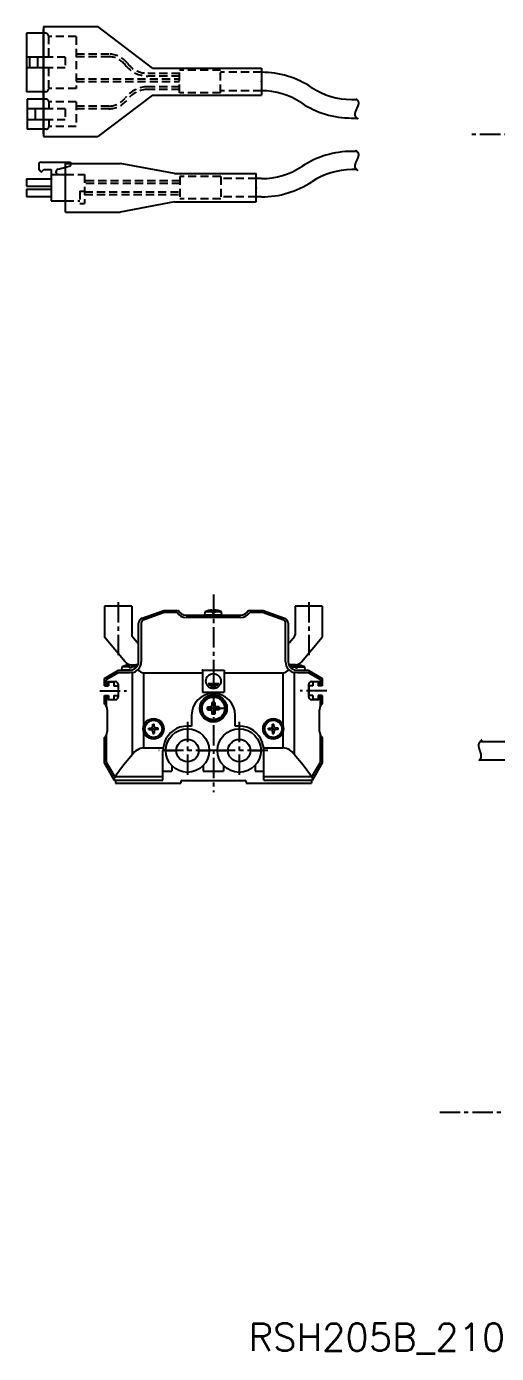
# Model space of a CAD drawing. Extents: x -493 to 533, y 42 to 537.
# Drawn here: x -493.4 to -320.8, y 41.9 to 529.1 of the extents above; entities that cross this region are included whole.
import ezdxf

# ---------------------------------------------------------------- set-up
doc = ezdxf.new("R2010")
doc.units = 0
doc.linetypes.add('CENTER', pattern=[12, 7.5, -1.5, 1.5, -1.5])
doc.linetypes.add('DASHED', pattern=[4.5, 3, -1.5])
doc.layers.get('0').update_dxf_attribs({"linetype": 'CONTINUOUS'})
doc.layers.add('CENTER', color=1, linetype='CENTER')
doc.styles.get("Standard").update_dxf_attribs({"font": 'txt', "bigfont": 'EXTFONT'})

# ---------------------------------------------------------------- blocks, each defined once
blk = doc.blocks.new('DTL0002')
at = {"color": 0, "linetype": 'CONTINUOUS'}
for p, q in [((0, 0), (0, -8)), ((0, 0), (8, 0)), ((8, 0), (8, -8)), ((2.03, -4.87), (5.97, -4.87)), ((4, -2.07), (4, -4.87)), ((0, -8), (8, -8)), ((2.34, -5.37), (5.66, -5.37)), ((2.94, -5.87), (5.06, -5.87))]:
    blk.add_line(p, q, dxfattribs=at)
blk.add_circle((4, -4), 2.75, dxfattribs=at)
at = {"color": 0}
blk.add_point((0, 0), dxfattribs=at)
blk = doc.blocks.new('DTL0003')
at = {"color": 0, "linetype": 'CONTINUOUS'}
for p, q in [((-1, 0.25), (-1.75, 0.25)), ((-1.75, 0.25), (-1.75, -0.25)), ((-0.25, 1.75), (0.25, 1.75)), ((-0.25, 1.75), (-0.25, 1)), ((0.25, 1.75), (0.25, 1)), ((1, 0.25), (1.75, 0.25)), ((1.75, 0.25), (1.75, -0.25)), ((-1, -0.25), (-1.75, -0.25)), ((-0.25, -1.75), (-0.25, -1)), ((-0.25, -1.75), (0.25, -1.75)), ((0.25, -1.75), (0.25, -1)), ((1, -0.25), (1.75, -0.25))]:
    blk.add_line(p, q, dxfattribs=at)
for radius in [3.75, 3.15]:
    blk.add_circle((0, 0), radius, dxfattribs=at)
for centre, start, end in [((-1, 1), 270, 0), ((1, 1), 180, 270), ((-1, -1), 0, 90.0001), ((1, -1), 90, 180)]:
    blk.add_arc(centre, 0.748, start, end, dxfattribs=at)
at = {"color": 0}
blk.add_point((0, 0), dxfattribs=at)
blk.add_point((0, 0), dxfattribs=at)

msp = doc.modelspace()

# ---------------------------------------------------------------- linework, layer by layer
at = {"color": 7, "linetype": 'CONTINUOUS'}
for p, q in [((-493.33, 526.68), (-493.33, 505.18)), ((-487.13, 526.68), (-493.33, 526.68)), ((-487.13, 529.13), (-467.13, 529.13)), ((-487.13, 529.13), (-487.13, 488.73)), ((-487.13, 489.73), (-487.13, 528.13)), ((-447.13, 513.89), (-467.13, 529.13)), ((-487.13, 517.93), (-493.33, 517.93)), ((-492.33, 517.93), (-492.33, 513.93)), ((-489.33, 517.93), (-489.33, 513.93)), ((-487.13, 513.93), (-493.33, 513.93)), ((-447.13, 513.89), (-407.13, 513.89)), ((-407.13, 513.89), (-407.13, 503.99)), ((-487.13, 505.18), (-493.33, 505.18)), ((-493.13, 502.43), (-493.13, 491.43)), ((-487.13, 502.43), (-493.13, 502.43)), ((-447.13, 503.99), (-467.13, 488.73)), ((-447.13, 503.99), (-407.13, 503.99)), ((-373.97, 502.34), (-372.06, 502.34)), ((-487.13, 498.93), (-493.13, 498.93)), ((-490.13, 498.93), (-490.13, 494.93)), ((-487.13, 494.93), (-493.13, 494.93)), ((-374.09, 495.54), (-372.04, 495.54)), ((-487.13, 491.43), (-493.13, 491.43)), ((-487.13, 488.73), (-467.13, 488.73)), ((-372.01, 483.29), (-373.86, 483.29)), ((-488.86, 478.4), (-488.86, 476.6)), ((-487.96, 479.3), (-477.16, 479.3)), ((-479.03, 478.89), (-459.03, 478.89)), ((-479.03, 460.99), (-479.03, 478.89)), ((-477.16, 479.3), (-477.16, 478.89)), ((-439.03, 475.14), (-459.03, 478.89)), ((-493.36, 473.18), (-493.36, 470.48)), ((-493.36, 473.18), (-484.36, 473.18)), ((-487.96, 475.7), (-488.86, 476.6)), ((-487.96, 475.7), (-487.06, 476.6)), ((-487.06, 476.6), (-484.36, 476.6)), ((-484.36, 476.6), (-484.36, 465.08)), ((-484.36, 474.8), (-479.03, 474.8)), ((-481.8, 476.79), (-479.03, 477.5)), ((-439.03, 475.14), (-409.03, 475.14)), ((-409.03, 464.74), (-409.03, 475.14)), ((-407.03, 473.29), (-409.03, 473.29)), ((-372.1, 476.59), (-373.86, 476.59)), ((-493.36, 470.48), (-484.36, 470.48)), ((-493.36, 469.4), (-484.36, 469.4)), ((-493.36, 469.4), (-493.36, 466.7)), ((-493.36, 466.7), (-484.36, 466.7)), ((-484.36, 465.08), (-479.03, 465.08)), ((-439.03, 464.74), (-459.03, 460.99)), ((-439.03, 464.74), (-409.03, 464.74)), ((-407.03, 466.59), (-409.03, 466.59)), ((-479.03, 460.99), (-459.03, 460.99)), ((-454.75, 316.26), (-464.75, 316.26)), ((-464.75, 316.26), (-464.75, 304.89)), ((-454.75, 316.26), (-454.75, 305.78)), ((-450.93, 311.87), (-443, 314.76)), ((-442.82, 313.94), (-450.59, 311.1)), ((-443, 314.76), (-437.51, 314.76)), ((-438.09, 313.94), (-442.82, 313.94)), ((-437.51, 314.76), (-437.5, 314.76)), ((-434.75, 312.96), (-414.75, 312.96)), ((-414.75, 312.13), (-434.75, 312.13)), ((-427.9, 312.96), (-427.79, 314.26)), ((-421.6, 312.96), (-427.9, 312.96)), ((-425.15, 314.26), (-427.79, 314.26)), ((-425.15, 314.85), (-425.15, 313.86)), ((-424.35, 313.86), (-425.15, 313.86)), ((-424.35, 314.85), (-424.35, 313.86)), ((-421.71, 314.26), (-424.35, 314.26)), ((-421.6, 312.96), (-421.71, 314.26)), ((-412, 314.76), (-411.99, 314.76)), ((-411.99, 314.76), (-406.5, 314.76)), ((-406.68, 313.94), (-411.41, 313.94)), ((-398.91, 311.1), (-406.68, 313.94)), ((-406.5, 314.76), (-398.57, 311.87)), ((-394.75, 316.26), (-394.75, 305.78)), ((-384.75, 316.26), (-394.75, 316.26)), ((-384.75, 316.26), (-384.75, 304.89)), ((-452.25, 295.76), (-452.25, 309.99)), ((-451.25, 310.15), (-451.25, 295.85)), ((-398.25, 295.85), (-398.25, 310.15)), ((-397.25, 309.99), (-397.25, 295.76)), ((-457.15, 295.83), (-464.75, 304.89)), ((-452.82, 303.12), (-454.52, 305.14)), ((-396.68, 303.12), (-394.98, 305.14)), ((-392.35, 295.83), (-384.75, 304.89)), ((-464.75, 289.76), (-459.57, 292.75)), ((-459.57, 292.75), (-459.55, 292.76)), ((-459.55, 292.76), (-455.25, 292.76)), ((-458.4, 292.76), (-458.29, 294.06)), ((-455.25, 292.76), (-458.4, 292.76)), ((-455.65, 294.06), (-458.29, 294.06)), ((-455.65, 294.65), (-455.65, 293.66)), ((-454.85, 293.66), (-455.65, 293.66)), ((-455.25, 292.76), (-454.52, 292.85)), ((-454.85, 294.76), (-453.25, 294.76)), ((-454.85, 294.65), (-454.85, 293.66)), ((-452.78, 294.06), (-454.85, 294.06)), ((-397.12, 293.08), (-397.13, 293.06)), ((-396.72, 294.06), (-394.65, 294.06)), ((-394.65, 294.76), (-396.25, 294.76)), ((-394.98, 292.85), (-394.25, 292.76)), ((-394.65, 294.65), (-394.65, 293.66)), ((-394.65, 293.66), (-393.85, 293.66)), ((-394.25, 292.76), (-391.1, 292.76)), ((-394.25, 292.76), (-389.95, 292.76)), ((-393.85, 294.65), (-393.85, 293.66)), ((-393.85, 294.06), (-391.21, 294.06)), ((-391.1, 292.76), (-391.21, 294.06)), ((-389.95, 292.76), (-389.93, 292.75)), ((-389.93, 292.75), (-384.75, 289.76)), ((-464.75, 289.74), (-464.75, 289.76)), ((-464.75, 287.01), (-464.75, 289.74)), ((-459.58, 291.76), (-464.11, 289.18)), ((-464.11, 289.18), (-464.11, 287.16)), ((-463.45, 287.16), (-463.45, 288.61)), ((-463.45, 288.61), (-460.75, 288.61)), ((-463.25, 288.46), (-463.25, 287.01)), ((-463.25, 288.46), (-461.25, 288.46)), ((-461.25, 288.46), (-461.25, 287.01)), ((-459.75, 287.61), (-459.75, 282.91)), ((-455.47, 291.76), (-459.58, 291.76)), ((-454.48, 291.88), (-455.47, 291.76)), ((-454.48, 261.84), (-454.48, 291.88)), ((-450.4, 291.76), (-450.4, 264.26)), ((-450.4, 291.76), (-428.75, 291.76)), ((-420.75, 291.76), (-399.1, 291.76)), ((-399.1, 264.26), (-399.1, 291.76)), ((-394.03, 291.76), (-395.02, 291.88)), ((-395.02, 291.88), (-395.02, 261.84)), ((-389.93, 291.76), (-394.03, 291.76)), ((-385.39, 289.18), (-389.93, 291.76)), ((-389.75, 282.91), (-389.75, 287.61)), ((-388.75, 288.61), (-386.05, 288.61)), ((-388.25, 288.46), (-388.25, 287.01)), ((-386.25, 288.46), (-388.25, 288.46)), ((-386.25, 288.46), (-386.25, 287.01)), ((-386.05, 288.61), (-386.05, 287.16)), ((-385.39, 287.16), (-385.39, 289.18)), ((-384.75, 289.76), (-384.75, 289.74)), ((-384.75, 289.74), (-384.75, 287.01)), ((-464.11, 287.16), (-464.75, 287.16)), ((-464.75, 287.01), (-463.25, 287.01)), ((-464.75, 280.49), (-464.75, 283.51)), ((-464.75, 283.51), (-463.25, 283.51)), ((-464.75, 283.36), (-464.11, 283.36)), ((-464.11, 287.16), (-463.45, 287.16)), ((-463.45, 283.36), (-464.11, 283.36)), ((-464.11, 283.36), (-464.11, 279.69)), ((-463.45, 281.91), (-463.45, 283.36)), ((-463.25, 283.51), (-463.25, 282.06)), ((-461.25, 287.01), (-459.75, 287.01)), ((-461.25, 283.51), (-461.25, 282.06)), ((-461.25, 283.51), (-459.75, 283.51)), ((-459.75, 287.01), (-459.75, 283.51)), ((-389.75, 287.01), (-389.75, 283.51)), ((-388.25, 287.01), (-389.75, 287.01)), ((-388.25, 283.51), (-389.75, 283.51)), ((-388.25, 283.51), (-388.25, 282.06)), ((-384.75, 287.01), (-386.25, 287.01)), ((-386.25, 283.51), (-386.25, 282.06)), ((-384.75, 283.51), (-386.25, 283.51)), ((-386.05, 287.16), (-385.39, 287.16)), ((-385.39, 283.36), (-386.05, 283.36)), ((-386.05, 283.36), (-386.05, 281.91)), ((-384.75, 287.16), (-385.39, 287.16)), ((-385.39, 283.36), (-384.75, 283.36)), ((-385.39, 279.69), (-385.39, 283.36)), ((-384.75, 283.51), (-384.75, 280.49)), ((-463.75, 278.26), (-463.75, 270.26)), ((-460.75, 281.91), (-463.45, 281.91)), ((-463.25, 282.06), (-461.25, 282.06)), ((-426.9, 279.31), (-425.8, 279.31)), ((-426.9, 279.31), (-426.9, 278.21)), ((-426.9, 278.21), (-425.8, 278.21)), ((-424.2, 280.91), (-425.3, 280.91)), ((-425.3, 280.91), (-425.3, 279.81)), ((-424.2, 280.91), (-424.2, 279.81)), ((-422.6, 279.31), (-423.7, 279.31)), ((-422.6, 278.21), (-423.7, 278.21)), ((-422.6, 279.31), (-422.6, 278.21)), ((-386.05, 281.91), (-388.75, 281.91)), ((-386.25, 282.06), (-388.25, 282.06)), ((-385.75, 270.26), (-385.75, 278.26)), ((-432.75, 276.26), (-432.75, 272.26)), ((-425.3, 277.71), (-425.3, 276.61)), ((-424.2, 276.61), (-425.3, 276.61)), ((-424.2, 277.71), (-424.2, 276.61)), ((-416.75, 272.26), (-416.75, 276.26)), ((-464.75, 258.76), (-464.75, 268.02)), ((-464.11, 268.83), (-464.11, 259.03)), ((-432.75, 272.26), (-434.25, 272.26)), ((-415.25, 272.26), (-416.75, 272.26)), ((-385.39, 259.03), (-385.39, 268.83)), ((-384.75, 268.02), (-384.75, 258.76)), ((-450.4, 264.26), (-443.25, 264.26)), ((-443.25, 252.34), (-443.25, 263.26)), ((-442.25, 263.26), (-438.5, 263.26)), ((-430, 263.26), (-426.25, 263.26)), ((-423.25, 263.26), (-419.5, 263.26)), ((-411, 263.26), (-407.25, 263.26)), ((-406.25, 252.34), (-406.25, 263.26)), ((-406.24, 264.26), (-399.1, 264.26)), ((-326.73, 266.61), (-298.55, 266.61)), ((-461.17, 252.56), (-464.75, 258.76)), ((-464.75, 258.76), (-464.75, 258.76)), ((-464.11, 259.03), (-460.96, 253.65)), ((-388.54, 253.65), (-385.39, 259.03)), ((-384.75, 258.76), (-388.33, 252.56)), ((-384.75, 258.76), (-384.75, 258.76)), ((-326.94, 259.91), (-297.74, 259.91)), ((-460.96, 253.65), (-460.83, 253.79)), ((-460.83, 253.79), (-443.25, 253.79)), ((-443.25, 255.76), (-440.05, 255.76)), ((-440.05, 257.75), (-440.05, 255.76)), ((-428.45, 257.75), (-428.45, 255.76)), ((-428.45, 255.76), (-421.05, 255.76)), ((-421.05, 257.75), (-421.05, 255.76)), ((-409.45, 257.75), (-409.45, 255.76)), ((-409.45, 255.76), (-406.25, 255.76)), ((-406.25, 253.79), (-388.67, 253.79)), ((-388.67, 253.79), (-388.54, 253.65)), ((-461, 252.26), (-461.17, 252.56)), ((-443.25, 252.26), (-461, 252.26)), ((-460.75, 252.26), (-460.75, 251.26)), ((-460.75, 251.26), (-436.75, 251.26)), ((-436.75, 251.76), (-436.75, 251.26)), ((-436.25, 252.26), (-413.25, 252.26)), ((-412.75, 251.76), (-412.75, 251.26)), ((-412.75, 251.26), (-388.75, 251.26)), ((-388.5, 252.26), (-406.25, 252.26)), ((-388.75, 252.26), (-388.75, 251.26)), ((-388.33, 252.56), (-388.5, 252.26))]:
    msp.add_line(p, q, dxfattribs=at)
at = {"color": 3, "linetype": 'DASHED'}
for p, q in [((-486.33, 526.68), (-487.13, 526.68)), ((-485.33, 525.68), (-485.33, 517.93)), ((-475.13, 525.43), (-485.33, 525.43)), ((-475.13, 525.43), (-475.13, 506.43)), ((-479.13, 517.93), (-487.13, 517.93)), ((-479.13, 517.93), (-479.13, 513.93)), ((-463.1, 519.03), (-475.13, 519.03)), ((-463.1, 518.03), (-475.13, 518.03)), ((-479.13, 513.93), (-487.13, 513.93)), ((-485.33, 513.93), (-485.33, 506.18)), ((-437.13, 511.94), (-448.78, 511.94)), ((-422.13, 513.09), (-437.13, 513.09)), ((-437.13, 504.79), (-437.13, 513.09)), ((-422.13, 504.79), (-422.13, 513.09)), ((-407.13, 512.34), (-422.13, 512.34)), ((-475.13, 509.93), (-437.13, 509.94)), ((-475.13, 508.93), (-437.13, 508.94)), ((-437.13, 510.94), (-448.78, 510.94)), ((-437.13, 507.04), (-448.78, 507.04)), ((-486.33, 505.18), (-487.13, 505.18)), ((-486.13, 502.43), (-487.13, 502.43)), ((-475.13, 506.43), (-485.33, 506.43)), ((-437.13, 506.04), (-448.78, 506.04)), ((-422.13, 504.79), (-437.13, 504.79)), ((-407.13, 505.54), (-422.13, 505.54)), ((-479.13, 498.93), (-487.13, 498.93)), ((-485.13, 501.43), (-485.13, 498.93)), ((-475.13, 501.43), (-485.13, 501.43)), ((-479.13, 498.93), (-479.13, 494.93)), ((-475.13, 501.43), (-475.13, 492.43)), ((-463.1, 499.93), (-475.13, 499.93)), ((-463.1, 498.93), (-475.13, 498.93)), ((-479.13, 494.93), (-487.13, 494.93)), ((-485.13, 494.93), (-485.13, 492.43)), ((-475.13, 492.43), (-485.13, 492.43)), ((-486.13, 491.43), (-487.13, 491.43)), ((-479.03, 477.5), (-477.16, 477.98)), ((-477.16, 478.89), (-477.16, 477.98)), ((-479.03, 474.8), (-472.03, 474.8)), ((-472.03, 474.8), (-472.03, 464.18)), ((-437.03, 474.04), (-437.03, 465.84)), ((-422.03, 474.04), (-437.03, 474.04)), ((-422.03, 474.04), (-422.03, 465.84)), ((-409.03, 473.29), (-422.03, 473.29)), ((-473.83, 468.68), (-472.03, 468.68)), ((-473.83, 468.68), (-473.83, 464.18)), ((-437.03, 472.44), (-472.03, 472.44)), ((-437.03, 471.44), (-472.03, 471.44)), ((-472.03, 468.44), (-437.03, 468.44)), ((-479.03, 465.08), (-473.83, 465.08)), ((-473.83, 464.18), (-472.03, 464.18)), ((-472.03, 467.44), (-437.03, 467.44)), ((-422.03, 465.84), (-437.03, 465.84)), ((-409.03, 466.59), (-422.03, 466.59))]:
    msp.add_line(p, q, dxfattribs=at)
at = {"color": 7, "linetype": 'CONTINUOUS'}
for points in [[(-453.05, 293.71), (-453.61, 293.25), (-454.52, 292.85)], [(-394.98, 292.85), (-395.89, 293.25), (-396.45, 293.71)], [(-463.75, 278.26), (-463.8, 278.8), (-464.11, 279.69)], [(-385.39, 279.69), (-385.6, 279.2), (-385.75, 278.26)], [(-464.11, 268.83), (-463.9, 269.32), (-463.75, 270.26)], [(-385.75, 270.26), (-385.7, 269.71), (-385.39, 268.83)], [(-442.74, 266.26), (-443.12, 264.76), (-443.25, 263.26)], [(-406.25, 263.26), (-406.38, 264.8), (-406.77, 266.26)], [(-454.48, 261.84), (-457.75, 257.87), (-460.83, 253.79)], [(-388.67, 253.79), (-391.76, 257.88), (-395.02, 261.84)]]:
    msp.add_lwpolyline(points, dxfattribs=at)
for points in [[(-372.48, 502.75, 0), (-372.45, 502.72, 0), (-372.42, 502.69, 0), (-372.39, 502.66, 0), (-372.35, 502.63, 0), (-372.32, 502.6, 0), (-372.29, 502.57, 0), (-372.26, 502.54, 0), (-372.22, 502.5, 0), (-372.19, 502.47, 0), (-372.16, 502.44, 0), (-372.13, 502.41, 0), (-372.1, 502.38, 0), (-372.07, 502.34, 0), (-372.04, 502.31, 0), (-372.01, 502.28, 0), (-371.98, 502.24, 0), (-371.95, 502.21, 0), (-371.92, 502.17, 0), (-371.89, 502.14, 0), (-371.86, 502.1, 0), (-371.84, 502.07, 0), (-371.81, 502.03, 0), (-371.78, 502, 0), (-371.76, 501.96, 0), (-371.74, 501.93, 0), (-371.71, 501.89, 0), (-371.69, 501.85, 0), (-371.67, 501.82, 0), (-371.65, 501.78, 0), (-371.63, 501.74, 0), (-371.61, 501.7, 0), (-371.6, 501.66, 0), (-371.58, 501.63, 0), (-371.57, 501.59, 0), (-371.55, 501.55, 0), (-371.54, 501.51, 0), (-371.53, 501.47, 0), (-371.52, 501.43, 0), (-371.51, 501.39, 0), (-371.51, 501.35, 0), (-371.5, 501.31, 0), (-371.49, 501.27, 0), (-371.49, 501.23, 0), (-371.48, 501.19, 0), (-371.48, 501.15, 0), (-371.48, 501.11, 0), (-371.48, 501.06, 0), (-371.48, 501.02, 0), (-371.48, 500.98, 0), (-371.48, 500.94, 0), (-371.49, 500.9, 0), (-371.49, 500.85, 0), (-371.49, 500.81, 0), (-371.5, 500.77, 0), (-371.51, 500.72, 0), (-371.51, 500.68, 0), (-371.52, 500.64, 0), (-371.53, 500.59, 0), (-371.54, 500.55, 0), (-371.55, 500.51, 0), (-371.56, 500.46, 0), (-371.57, 500.42, 0), (-371.58, 500.37, 0), (-371.59, 500.33, 0), (-371.6, 500.28, 0), (-371.62, 500.24, 0), (-371.63, 500.19, 0), (-371.65, 500.15, 0), (-371.66, 500.1, 0), (-371.68, 500.06, 0), (-371.69, 500.01, 0), (-371.71, 499.97, 0), (-371.72, 499.92, 0), (-371.74, 499.88, 0), (-371.76, 499.83, 0), (-371.78, 499.79, 0), (-371.79, 499.74, 0), (-371.81, 499.7, 0), (-371.83, 499.65, 0), (-371.85, 499.6, 0), (-371.87, 499.56, 0), (-371.89, 499.51, 0), (-371.91, 499.47, 0), (-371.93, 499.42, 0), (-371.95, 499.37, 0), (-371.97, 499.33, 0), (-371.99, 499.28, 0), (-372.01, 499.24, 0), (-372.03, 499.19, 0), (-372.06, 499.14, 0), (-372.08, 499.1, 0), (-372.1, 499.05, 0), (-372.12, 499.01, 0), (-372.14, 498.96, 0), (-372.16, 498.91, 0), (-372.18, 498.87, 0), (-372.2, 498.82, 0), (-372.22, 498.78, 0), (-372.25, 498.73, 0), (-372.27, 498.68, 0), (-372.29, 498.64, 0), (-372.31, 498.59, 0), (-372.33, 498.55, 0), (-372.35, 498.5, 0), (-372.37, 498.45, 0), (-372.39, 498.41, 0), (-372.41, 498.36, 0), (-372.43, 498.32, 0), (-372.45, 498.27, 0), (-372.47, 498.23, 0), (-372.49, 498.18, 0), (-372.5, 498.14, 0), (-372.52, 498.09, 0), (-372.54, 498.05, 0), (-372.56, 498, 0), (-372.57, 497.96, 0), (-372.59, 497.91, 0), (-372.61, 497.87, 0), (-372.62, 497.82, 0), (-372.64, 497.78, 0), (-372.65, 497.74, 0), (-372.67, 497.69, 0), (-372.68, 497.65, 0), (-372.69, 497.6, 0), (-372.71, 497.56, 0), (-372.72, 497.52, 0), (-372.73, 497.47, 0), (-372.74, 497.43, 0), (-372.75, 497.39, 0), (-372.76, 497.35, 0), (-372.77, 497.3, 0), (-372.78, 497.26, 0), (-372.78, 497.22, 0), (-372.79, 497.18, 0), (-372.79, 497.14, 0), (-372.8, 497.09, 0), (-372.8, 497.05, 0), (-372.81, 497.01, 0), (-372.81, 496.97, 0), (-372.81, 496.93, 0), (-372.81, 496.89, 0), (-372.81, 496.85, 0), (-372.81, 496.81, 0), (-372.81, 496.77, 0), (-372.81, 496.73, 0), (-372.8, 496.69, 0), (-372.8, 496.65, 0), (-372.79, 496.61, 0), (-372.78, 496.58, 0), (-372.78, 496.54, 0), (-372.77, 496.5, 0), (-372.76, 496.46, 0), (-372.74, 496.42, 0), (-372.73, 496.39, 0), (-372.72, 496.35, 0), (-372.7, 496.31, 0), (-372.69, 496.28, 0), (-372.67, 496.24, 0), (-372.65, 496.21, 0), (-372.63, 496.17, 0), (-372.61, 496.14, 0), (-372.59, 496.1, 0), (-372.57, 496.07, 0), (-372.54, 496.03, 0), (-372.52, 496, 0), (-372.49, 495.97, 0), (-372.46, 495.93, 0), (-372.43, 495.9, 0), (-372.4, 495.87, 0), (-372.37, 495.84, 0), (-372.34, 495.81, 0), (-372.31, 495.78, 0), (-372.28, 495.74, 0), (-372.25, 495.71, 0), (-372.21, 495.68, 0), (-372.18, 495.65, 0), (-372.15, 495.62, 0), (-372.11, 495.59, 0), (-372.08, 495.56, 0), (-372.04, 495.54, 0), (-372.01, 495.51, 0), (-371.97, 495.48, 0), (-371.93, 495.45, 0), (-371.9, 495.42, 0), (-371.86, 495.4, 0), (-371.82, 495.37, 0), (-371.79, 495.34, 0), (-371.75, 495.32, 0), (-371.72, 495.29, 0), (-371.68, 495.27, 0), (-371.64, 495.24, 0)], [(-372.48, 483.75, 0), (-372.45, 483.72, 0), (-372.42, 483.69, 0), (-372.39, 483.66, 0), (-372.35, 483.63, 0), (-372.32, 483.6, 0), (-372.29, 483.57, 0), (-372.26, 483.54, 0), (-372.22, 483.5, 0), (-372.19, 483.47, 0), (-372.16, 483.44, 0), (-372.13, 483.41, 0), (-372.1, 483.38, 0), (-372.07, 483.34, 0), (-372.04, 483.31, 0), (-372.01, 483.28, 0), (-371.98, 483.24, 0), (-371.95, 483.21, 0), (-371.92, 483.17, 0), (-371.89, 483.14, 0), (-371.86, 483.1, 0), (-371.84, 483.07, 0), (-371.81, 483.03, 0), (-371.78, 483, 0), (-371.76, 482.96, 0), (-371.74, 482.93, 0), (-371.71, 482.89, 0), (-371.69, 482.85, 0), (-371.67, 482.82, 0), (-371.65, 482.78, 0), (-371.63, 482.74, 0), (-371.61, 482.7, 0), (-371.6, 482.66, 0), (-371.58, 482.63, 0), (-371.57, 482.59, 0), (-371.55, 482.55, 0), (-371.54, 482.51, 0), (-371.53, 482.47, 0), (-371.52, 482.43, 0), (-371.51, 482.39, 0), (-371.51, 482.35, 0), (-371.5, 482.31, 0), (-371.49, 482.27, 0), (-371.49, 482.23, 0), (-371.48, 482.19, 0), (-371.48, 482.15, 0), (-371.48, 482.11, 0), (-371.48, 482.06, 0), (-371.48, 482.02, 0), (-371.48, 481.98, 0), (-371.48, 481.94, 0), (-371.49, 481.9, 0), (-371.49, 481.85, 0), (-371.49, 481.81, 0), (-371.5, 481.77, 0), (-371.51, 481.72, 0), (-371.51, 481.68, 0), (-371.52, 481.64, 0), (-371.53, 481.59, 0), (-371.54, 481.55, 0), (-371.55, 481.51, 0), (-371.56, 481.46, 0), (-371.57, 481.42, 0), (-371.58, 481.37, 0), (-371.59, 481.33, 0), (-371.6, 481.28, 0), (-371.62, 481.24, 0), (-371.63, 481.19, 0), (-371.65, 481.15, 0), (-371.66, 481.1, 0), (-371.68, 481.06, 0), (-371.69, 481.01, 0), (-371.71, 480.97, 0), (-371.72, 480.92, 0), (-371.74, 480.88, 0), (-371.76, 480.83, 0), (-371.78, 480.79, 0), (-371.79, 480.74, 0), (-371.81, 480.7, 0), (-371.83, 480.65, 0), (-371.85, 480.6, 0), (-371.87, 480.56, 0), (-371.89, 480.51, 0), (-371.91, 480.47, 0), (-371.93, 480.42, 0), (-371.95, 480.37, 0), (-371.97, 480.33, 0), (-371.99, 480.28, 0), (-372.01, 480.24, 0), (-372.03, 480.19, 0), (-372.06, 480.14, 0), (-372.08, 480.1, 0), (-372.1, 480.05, 0), (-372.12, 480.01, 0), (-372.14, 479.96, 0), (-372.16, 479.91, 0), (-372.18, 479.87, 0), (-372.2, 479.82, 0), (-372.22, 479.78, 0), (-372.25, 479.73, 0), (-372.27, 479.68, 0), (-372.29, 479.64, 0), (-372.31, 479.59, 0), (-372.33, 479.55, 0), (-372.35, 479.5, 0), (-372.37, 479.45, 0), (-372.39, 479.41, 0), (-372.41, 479.36, 0), (-372.43, 479.32, 0), (-372.45, 479.27, 0), (-372.47, 479.23, 0), (-372.49, 479.18, 0), (-372.5, 479.14, 0), (-372.52, 479.09, 0), (-372.54, 479.05, 0), (-372.56, 479, 0), (-372.57, 478.96, 0), (-372.59, 478.91, 0), (-372.61, 478.87, 0), (-372.62, 478.82, 0), (-372.64, 478.78, 0), (-372.65, 478.74, 0), (-372.67, 478.69, 0), (-372.68, 478.65, 0), (-372.69, 478.6, 0), (-372.71, 478.56, 0), (-372.72, 478.52, 0), (-372.73, 478.47, 0), (-372.74, 478.43, 0), (-372.75, 478.39, 0), (-372.76, 478.35, 0), (-372.77, 478.3, 0), (-372.78, 478.26, 0), (-372.78, 478.22, 0), (-372.79, 478.18, 0), (-372.79, 478.14, 0), (-372.8, 478.09, 0), (-372.8, 478.05, 0), (-372.81, 478.01, 0), (-372.81, 477.97, 0), (-372.81, 477.93, 0), (-372.81, 477.89, 0), (-372.81, 477.85, 0), (-372.81, 477.81, 0), (-372.81, 477.77, 0), (-372.81, 477.73, 0), (-372.8, 477.69, 0), (-372.8, 477.65, 0), (-372.79, 477.61, 0), (-372.78, 477.58, 0), (-372.78, 477.54, 0), (-372.77, 477.5, 0), (-372.76, 477.46, 0), (-372.74, 477.42, 0), (-372.73, 477.39, 0), (-372.72, 477.35, 0), (-372.7, 477.31, 0), (-372.69, 477.28, 0), (-372.67, 477.24, 0), (-372.65, 477.21, 0), (-372.63, 477.17, 0), (-372.61, 477.14, 0), (-372.59, 477.1, 0), (-372.57, 477.07, 0), (-372.54, 477.03, 0), (-372.52, 477, 0), (-372.49, 476.97, 0), (-372.46, 476.93, 0), (-372.43, 476.9, 0), (-372.4, 476.87, 0), (-372.37, 476.84, 0), (-372.34, 476.81, 0), (-372.31, 476.78, 0), (-372.28, 476.74, 0), (-372.25, 476.71, 0), (-372.21, 476.68, 0), (-372.18, 476.65, 0), (-372.15, 476.62, 0), (-372.11, 476.59, 0), (-372.08, 476.56, 0), (-372.04, 476.54, 0), (-372.01, 476.51, 0), (-371.97, 476.48, 0), (-371.93, 476.45, 0), (-371.9, 476.42, 0), (-371.86, 476.4, 0), (-371.82, 476.37, 0), (-371.79, 476.34, 0), (-371.75, 476.32, 0), (-371.72, 476.29, 0), (-371.68, 476.27, 0), (-371.64, 476.24, 0)], [(-326.2, 267.09, 0), (-326.23, 267.06, 0), (-326.27, 267.04, 0), (-326.3, 267.01, 0), (-326.33, 266.98, 0), (-326.36, 266.95, 0), (-326.4, 266.92, 0), (-326.43, 266.89, 0), (-326.46, 266.86, 0), (-326.5, 266.83, 0), (-326.53, 266.8, 0), (-326.56, 266.77, 0), (-326.59, 266.74, 0), (-326.63, 266.71, 0), (-326.66, 266.68, 0), (-326.69, 266.65, 0), (-326.72, 266.62, 0), (-326.75, 266.59, 0), (-326.78, 266.56, 0), (-326.81, 266.52, 0), (-326.84, 266.49, 0), (-326.87, 266.46, 0), (-326.9, 266.43, 0), (-326.93, 266.39, 0), (-326.95, 266.36, 0), (-326.98, 266.33, 0), (-327.01, 266.29, 0), (-327.03, 266.26, 0), (-327.06, 266.22, 0), (-327.08, 266.19, 0), (-327.1, 266.15, 0), (-327.12, 266.12, 0), (-327.15, 266.08, 0), (-327.17, 266.05, 0), (-327.19, 266.01, 0), (-327.2, 265.98, 0), (-327.22, 265.94, 0), (-327.24, 265.9, 0), (-327.25, 265.87, 0), (-327.27, 265.83, 0), (-327.28, 265.79, 0), (-327.3, 265.76, 0), (-327.31, 265.72, 0), (-327.32, 265.68, 0), (-327.33, 265.64, 0), (-327.34, 265.6, 0), (-327.35, 265.56, 0), (-327.35, 265.53, 0), (-327.36, 265.49, 0), (-327.37, 265.45, 0), (-327.37, 265.41, 0), (-327.38, 265.37, 0), (-327.38, 265.33, 0), (-327.38, 265.29, 0), (-327.38, 265.25, 0), (-327.39, 265.21, 0), (-327.39, 265.17, 0), (-327.39, 265.13, 0), (-327.39, 265.09, 0), (-327.38, 265.04, 0), (-327.38, 265, 0), (-327.38, 264.96, 0), (-327.38, 264.92, 0), (-327.37, 264.88, 0), (-327.37, 264.84, 0), (-327.36, 264.8, 0), (-327.36, 264.75, 0), (-327.35, 264.71, 0), (-327.34, 264.67, 0), (-327.34, 264.63, 0), (-327.33, 264.58, 0), (-327.32, 264.54, 0), (-327.31, 264.5, 0), (-327.3, 264.45, 0), (-327.29, 264.41, 0), (-327.28, 264.37, 0), (-327.27, 264.32, 0), (-327.26, 264.28, 0), (-327.25, 264.24, 0), (-327.24, 264.19, 0), (-327.23, 264.15, 0), (-327.21, 264.11, 0), (-327.2, 264.06, 0), (-327.19, 264.02, 0), (-327.18, 263.98, 0), (-327.16, 263.93, 0), (-327.15, 263.89, 0), (-327.14, 263.84, 0), (-327.12, 263.8, 0), (-327.11, 263.75, 0), (-327.09, 263.71, 0), (-327.08, 263.66, 0), (-327.06, 263.62, 0), (-327.05, 263.58, 0), (-327.03, 263.53, 0), (-327.02, 263.49, 0), (-327, 263.44, 0), (-326.99, 263.4, 0), (-326.97, 263.35, 0), (-326.96, 263.31, 0), (-326.94, 263.26, 0), (-326.93, 263.22, 0), (-326.91, 263.17, 0), (-326.9, 263.13, 0), (-326.88, 263.08, 0), (-326.87, 263.04, 0), (-326.85, 262.99, 0), (-326.84, 262.95, 0), (-326.82, 262.9, 0), (-326.81, 262.86, 0), (-326.79, 262.81, 0), (-326.78, 262.77, 0), (-326.76, 262.72, 0), (-326.75, 262.68, 0), (-326.73, 262.64, 0), (-326.72, 262.59, 0), (-326.71, 262.55, 0), (-326.69, 262.5, 0), (-326.68, 262.46, 0), (-326.67, 262.41, 0), (-326.65, 262.37, 0), (-326.64, 262.32, 0), (-326.63, 262.28, 0), (-326.62, 262.23, 0), (-326.61, 262.19, 0), (-326.59, 262.15, 0), (-326.58, 262.1, 0), (-326.57, 262.06, 0), (-326.56, 262.01, 0), (-326.55, 261.97, 0), (-326.54, 261.93, 0), (-326.54, 261.88, 0), (-326.53, 261.84, 0), (-326.52, 261.8, 0), (-326.51, 261.75, 0), (-326.51, 261.71, 0), (-326.5, 261.67, 0), (-326.49, 261.62, 0), (-326.49, 261.58, 0), (-326.48, 261.54, 0), (-326.48, 261.49, 0), (-326.48, 261.45, 0), (-326.47, 261.41, 0), (-326.47, 261.37, 0), (-326.47, 261.32, 0), (-326.47, 261.28, 0), (-326.47, 261.24, 0), (-326.47, 261.2, 0), (-326.47, 261.16, 0), (-326.47, 261.11, 0), (-326.48, 261.07, 0), (-326.48, 261.03, 0), (-326.48, 260.99, 0), (-326.49, 260.95, 0), (-326.5, 260.91, 0), (-326.5, 260.87, 0), (-326.51, 260.83, 0), (-326.52, 260.79, 0), (-326.53, 260.75, 0), (-326.54, 260.71, 0), (-326.55, 260.67, 0), (-326.56, 260.63, 0), (-326.57, 260.59, 0), (-326.59, 260.55, 0), (-326.6, 260.51, 0), (-326.62, 260.47, 0), (-326.63, 260.43, 0), (-326.65, 260.4, 0), (-326.67, 260.36, 0), (-326.69, 260.32, 0), (-326.71, 260.28, 0), (-326.73, 260.25, 0), (-326.75, 260.21, 0), (-326.77, 260.17, 0), (-326.79, 260.13, 0), (-326.82, 260.1, 0), (-326.84, 260.06, 0), (-326.86, 260.02, 0), (-326.89, 259.99, 0), (-326.91, 259.95, 0), (-326.94, 259.92, 0), (-326.96, 259.88, 0), (-326.99, 259.85, 0), (-327.01, 259.81, 0), (-327.04, 259.78, 0), (-327.06, 259.74, 0), (-327.09, 259.71, 0), (-327.12, 259.67, 0), (-327.14, 259.64, 0), (-327.17, 259.6, 0), (-327.2, 259.57, 0), (-327.22, 259.54, 0)]]:
    msp.add_polyline3d(points, dxfattribs=at)
for centre, radius in [((-424.75, 278.76), 5), ((-424.75, 278.76), 4.5), ((-424.75, 278.76), 4.15), ((-434.25, 263.26), 8), ((-415.25, 263.26), 8), ((-434.25, 263.26), 4.1), ((-415.25, 263.26), 4.1)]:
    msp.add_circle(centre, radius, dxfattribs=at)
at = {"color": 3, "linetype": 'DASHED'}
for centre, radius, start, end in [((-486.33, 525.68), 1, 0.0017, 90.0017), ((-463.1, 510.53), 8.5, 37.2706, 90.0017), ((-463.1, 510.53), 7.5, 37.2706, 90.0017), ((-448.78, 521.44), 10.5, 217.2706, 270.0017), ((-448.78, 521.44), 9.5, 217.2706, 270.0017), ((-448.78, 496.54), 10.5, 90.0017, 142.7329), ((-486.33, 506.18), 1, 270.0017, 0.0017), ((-486.13, 501.43), 1, 0.0017, 90.0017), ((-463.1, 507.43), 7.5, 270.0017, 322.7329), ((-463.1, 507.43), 8.5, 270.0017, 322.7329), ((-448.78, 496.54), 9.5, 90.0017, 142.7329), ((-486.13, 492.43), 1, 270.0017, 0.0017)]:
    msp.add_arc(centre, radius, start, end, dxfattribs=at)
at = {"color": 7, "linetype": 'CONTINUOUS'}
for centre, radius, start, end in [((-407.13, 478.94), 33.4, 56.4452, 90.0009), ((-373.97, 528.94), 26.6, 236.4452, 270), ((-407.13, 478.94), 26.6, 56.4452, 90.0009), ((-373.97, 528.94), 33.4, 236.4452, 270), ((-373.86, 449.94), 33.35, 90, 123.5569), ((-487.96, 478.4), 0.9, 90, 180), ((-407.03, 499.94), 26.65, 269.9994, 303.5569), ((-481.55, 475.81), 1.01, 104.3814, 270), ((-373.86, 449.94), 26.65, 90, 123.5569), ((-407.03, 499.94), 33.35, 269.9994, 303.5569), ((-450.25, 309.99), 2, 110, 180), ((-434.75, 316.13), 4, 213.1843, 269.9425), ((-434.75, 315.96), 3, 203.5782, 270), ((-424.75, 306.88), 7.98, 92.8723, 112.3565), ((-424.75, 306.88), 7.98, 67.6435, 87.1277), ((-414.75, 315.96), 3, 270, 336.4218), ((-414.75, 316.13), 4, 270.0487, 326.8245), ((-399.25, 309.99), 2, 0, 70), ((-450.25, 310.16), 1, 110.1784, 180.0912), ((-399.26, 310.16), 1, 359.9286, 69.8017), ((-453.75, 305.78), 1, 180, 220), ((-452.05, 303.76), 1, 220, 254.4852), ((-397.45, 303.76), 1, 285.0059, 320), ((-395.75, 305.78), 1, 320, 0.0001), ((-455.25, 286.68), 7.98, 92.8723, 112.3565), ((-454.85, 297.76), 3, 220, 270), ((-455.25, 286.68), 7.98, 71.1337, 87.1277), ((-455.46, 296.03), 4.26, 283.3104, 316.2129), ((-453.25, 291.76), 3, 75.4233, 90), ((-455.25, 295.76), 3, 317.0546, 0), ((-455.28, 295.85), 4.03, 316.3101, 0.0289), ((-449.96, 294.55), 2.82, 211.698, 261.1059), ((-399.55, 294.56), 2.84, 279.0616, 328.1345), ((-394.22, 295.85), 4.03, 179.9754, 223.6855), ((-394.25, 295.76), 3, 180, 222.9454), ((-394.04, 296.03), 4.26, 223.7886, 256.6881), ((-396.25, 291.76), 3, 90, 103.4119), ((-394.25, 286.68), 7.98, 92.8723, 108.8663), ((-394.65, 297.76), 3, 270, 320), ((-394.25, 286.68), 7.98, 67.6435, 87.1277), ((-460.75, 287.61), 1, 0, 90), ((-388.75, 287.61), 1, 90, 180), ((-460.75, 282.91), 1, 270, 0), ((-424.75, 276.26), 8, 0, 180), ((-388.75, 282.91), 1, 180, 270), ((-466.75, 278.26), 3, 28.5343, 48.1897), ((-425.8, 279.81), 0.5, 270, 0), ((-425.8, 277.71), 0.5, 360, 90), ((-423.7, 279.81), 0.5, 180, 270), ((-423.7, 277.71), 0.5, 90, 180), ((-382.75, 278.26), 3, 131.8103, 151.4657), ((-466.75, 270.26), 3, 311.8103, 331.4657), ((-434.25, 263.26), 9, 90, 160.5288), ((-415.25, 263.26), 9, 19.4712, 90), ((-382.75, 270.26), 3, 208.5343, 228.1897), ((-449.72, 258.47), 5.82, 96.6889, 144.7206), ((-399.77, 258.48), 5.82, 35.247, 83.3435), ((-460.16, 252.93), 1.07, 137.6778, 199.6608), ((-389.34, 252.93), 1.07, 340.3392, 42.3222), ((-436.25, 251.76), 0.5, 90, 180), ((-413.25, 251.76), 0.5, 0, 90)]:
    msp.add_arc(centre, radius, start, end, dxfattribs=at)
for p in [(-407.13, 508.94), (-409.03, 469.94), (-409.03, 469.94)]:
    msp.add_point(p, dxfattribs=at)
at = {"layer": 'CENTER', "color": 1, "linetype": 'CENTER'}
for p, q in [((532.64, 489.44), (-330.94, 489.44)), ((-459.75, 317.77), (-459.75, 297.84)), ((-424.75, 320.58), (-424.75, 247.95)), ((-389.75, 317.77), (-389.75, 298.02)), ((-466.45, 285.26), (-456.67, 285.26)), ((-383.05, 285.26), (-392.83, 285.26)), ((-419.75, 278.76), (-429.75, 278.76)), ((-434.25, 273.8), (-434.25, 252.72)), ((-415.25, 273.8), (-415.25, 252.72)), ((-423.71, 263.26), (-444.79, 263.26)), ((-404.71, 263.26), (-425.79, 263.26)), ((-341.63, 130.47), (529.71, 130.47))]:
    msp.add_line(p, q, dxfattribs=at)

# ---------------------------------------------------------------- block references
at = {"color": 7, "linetype": 'CONTINUOUS', "zscale": 2}
msp.add_blockref('DTL0002', (-428.75, 292.76), dxfattribs=at)
at = {"color": 7, "linetype": 'CONTINUOUS', "zscale": 2, "rotation": 90}
for p in [(-446.75, 271.26), (-402.75, 271.26)]:
    msp.add_blockref('DTL0003', p, dxfattribs=at)

# ---------------------------------------------------------------- texts
at = {"color": 7, "linetype": 'CONTINUOUS'}
msp.add_text('RSH205B_210B_220B-500', height=10, dxfattribs=at).set_placement((-411.85, 42.83))

doc.saveas('drawing.dxf')
